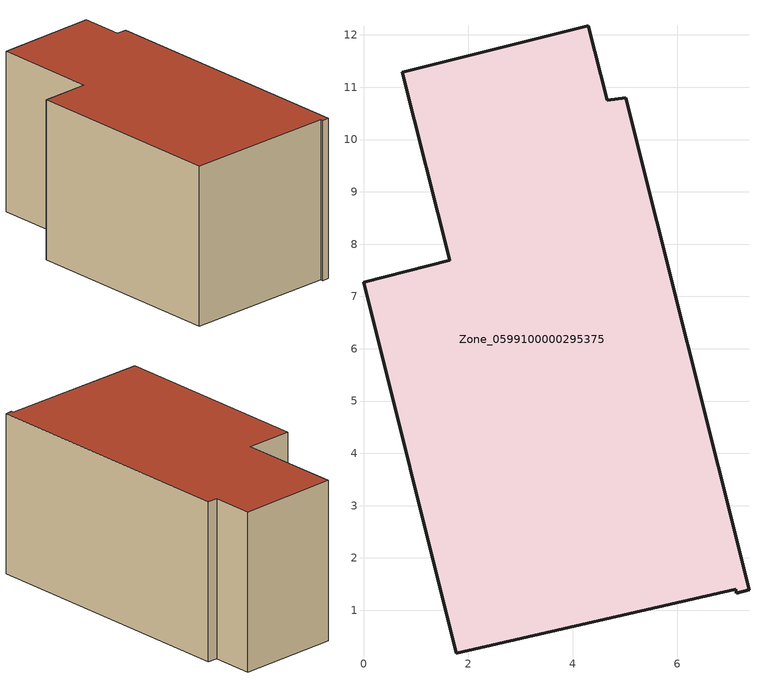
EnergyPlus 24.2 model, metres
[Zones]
Zone_0599100000295375
 floor ground (C_G): 5.01,10.8 7.37,1.39 7.13,1.33 7.11,1.41 1.78,0.17 0,7.27 1.65,7.69 0.74,11.29 4.3,12.18 4.66,10.75 z0
 wall outside (C_F): 7.37,1.39 5.01,10.8 4.66,10.75 4.3,12.18 0.74,11.29 1.65,7.69 0,7.27 1.78,0.17 7.11,1.41 7.13,1.33 7.37,1.39 z0:5.82
 roof outside (C_R): 7.13,1.33 7.37,1.39 5.01,10.8 4.66,10.75 4.3,12.18 0.74,11.29 1.65,7.69 0,7.27 1.78,0.17 7.11,1.41 z5.82
[BUILDING]
Pand.0599100000295375: North Axis=0; Terrain=City; Loads Convergence Tolerance Value=0.04; Temperature Convergence Tolerance Value=0.4; Solar Distribution=FullExterior; Maximum Number of Warmup Days=25; Minimum Number of Warmup Days=1
[Site:Location]
Rotterdam.The.Hague.AP_ZH_NLD Design_Conditions: Latitude=51.96; Longitude=4.45; Time Zone=1; Elevation=-4.5
[SITE:GROUNDTEMPERATURE:BUILDINGSURFACE]
18, 18, 18, 18, 18, 18, 18, 18, 18, 18, 18, 18
[MATERIAL] Thermal Absorptance=0.9; Solar Absorptance=0.7; Visible Absorptance=0.7
Name | Roughness | Thickness | Conductivity | Density | Specific Heat
G.TC.1992-2005 | MediumSmooth | 0.15 | 0.06 | 540 | 1210
F.TC.1992-2005 | Rough | 0.3 | 0.12 | 1920 | 840
R.TC.1992-2005 | MediumRough | 0.2 | 0.08 | 1500 | 1000
[CONSTRUCTION]
C_G: G.TC.1992-2005
C_F: F.TC.1992-2005
C_R: R.TC.1992-2005
[ZONE]
Zone_0599100000295375: Type=1; Multiplier=1; Ceiling Height=Autocalculate; Volume=Autocalculate; Floor Area=autocalculate; Part of Total Floor Area=Yes
[ZONEINFILTRATION:DESIGNFLOWRATE]
Infil_Zone_0599100000295375: Zone or ZoneList or Space or SpaceList=Zone_0599100000295375; Schedule=AlwaysOn; Design Flow Rate Calculation Method=Flow/Area; Flow Rate per Floor Area=0.0015; Constant Term Coefficient=1; Temperature Term Coefficient=0; Velocity Term Coefficient=0; Velocity Squared Term Coefficient=0
[HVACTEMPLATE:ZONE:IDEALLOADSAIRSYSTEM]
Zone_0599100000295375: Maximum Heating Supply Air Temperature=50; Minimum Cooling Supply Air Temperature=13; Maximum Heating Supply Air Humidity Ratio=0.0156; Minimum Cooling Supply Air Humidity Ratio=0.0077; Heating Limit=NoLimit; Cooling Limit=NoLimit; Dehumidification Control Type=ConstantSensibleHeatRatio; Cooling Sensible Heat Ratio=0.7; Dehumidification Setpoint=60; Humidification Control Type=None; Humidification Setpoint=30; Outdoor Air Method=None; Outdoor Air Flow Rate per Person=0.00944; Outdoor Air Flow Rate per Zone Floor Area=0; Outdoor Air Flow Rate per Zone=0; Demand Controlled Ventilation Type=None; Outdoor Air Economizer Type=NoEconomizer; Heat Recovery Type=None; Sensible Heat Recovery Effectiveness=0.7; Latent Heat Recovery Effectiveness=0.65
[ZONECONTROL:THERMOSTAT]
ThermostatControl_Zone_0599100000295375: Zone or ZoneList=Zone_0599100000295375; Control Type Schedule=DualSetpointControlType; Control 1=Thermostat_Zone_0599100000295375; Temperature Difference Between Cutout And Setpoint=0
[THERMOSTATSETPOINT:DUALSETPOINT]
Thermostat_Zone_0599100000295375: Heating Setpoint Temperature Schedule=HeatingSetpoint_Zone_0599100000295375; Cooling Setpoint Temperature Schedule=CoolingSetpoint_Zone_0599100000295375
[SCHEDULE:COMPACT]
HeatingSetpoint_Zone_0599100000295375: Through: 12/31, For: AllDays, Until: 24:00, 21
CoolingSetpoint_Zone_0599100000295375: Through: 12/31, For: AllDays, Until: 24:00, 24
DualSetpointControlType: Through: 12/31, For: AllDays, Until: 24:00, 4
AlwaysOn: Through: 12/31, For: AllDays, Until: 24:00, 1
